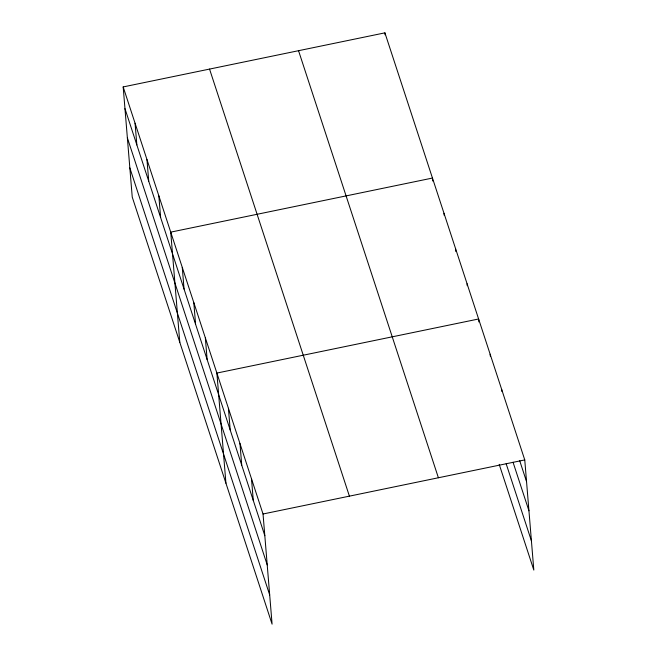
<?xml version="1.0" encoding="UTF-8"?>
<svg xmlns="http://www.w3.org/2000/svg" width="657" height="657" viewBox="0 0 657 657"><rect width="100%" height="100%" fill="white"/><g stroke="black" fill="none" stroke-linecap="round" stroke-linejoin="round"><path stroke-width="0.99" d="M123.179 86.929L263.03 513.996L272.088 624.15L132.238 197.084L123.179 86.929L384.912 32.85L524.762 459.916L533.821 570.071L499.205 464.368M263.03 513.996L524.762 459.916M519.687 460.664L526.553 481.614M513.043 462.241L528.951 510.801M506.161 463.752L531.423 540.875M298.541 50.696L438.391 477.762M209.55 69.084L349.409 496.15M124.961 108.635L264.82 535.693M127.359 137.822L267.218 564.889M129.831 167.896L269.69 594.963M501.685 389.445L501.849 391.424M490.147 354.213L490.311 356.184M478.854 321.938L478.616 318.982L216.884 373.061L225.934 483.215M467.078 283.75L467.234 285.721M455.539 248.518L455.777 251.475M444.001 213.287L444.157 215.258M432.7 181.012L432.462 178.055L170.73 232.135L179.788 342.289M384.912 32.85L385.076 34.821M251.5 478.764L253.282 500.462M239.961 443.524L241.743 465.23M228.422 408.293L230.205 429.998M205.345 337.829L207.127 359.535M193.807 302.598L195.589 324.303M182.268 267.366L184.05 289.072M158.838 195.835L160.628 217.533M146.954 159.528L148.737 181.233M135.063 123.229L136.853 144.934"/></g></svg>
